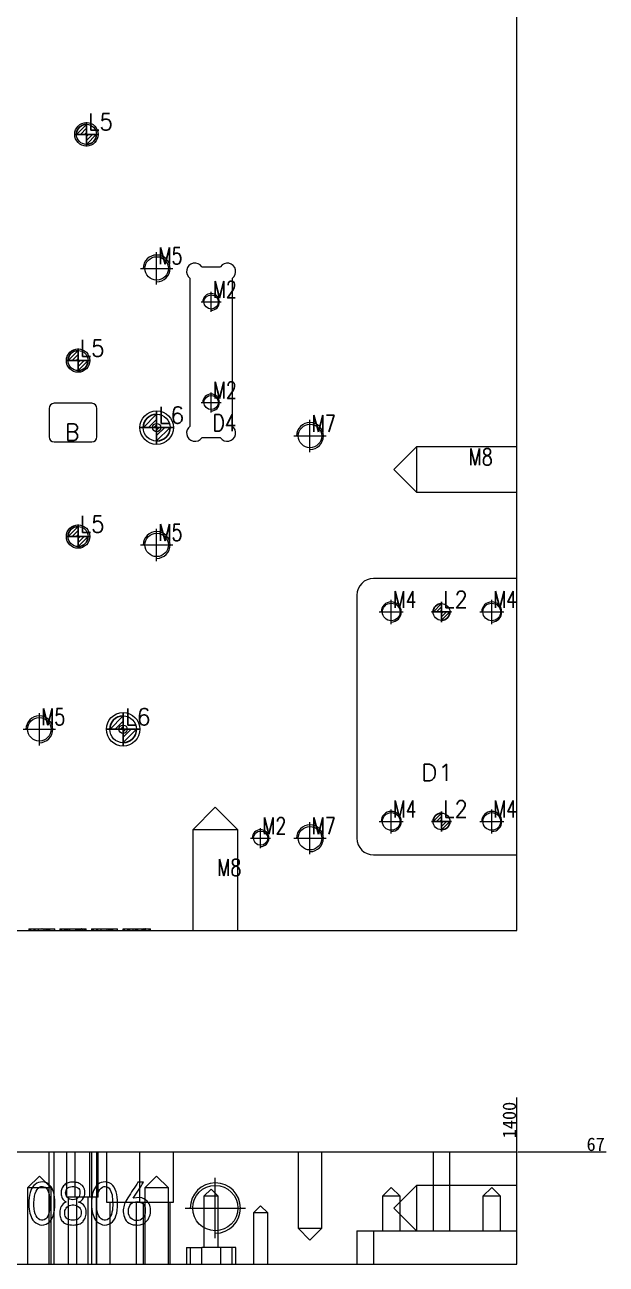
# Model space of a CAD drawing. Header units: millimetres. Extents: x 10529 to 13062, y 71179 to 72595.
# Drawn here: x 11707 to 12054, y 71207 to 71946 of the extents above; entities that cross this region are included whole.
import ezdxf

# ---------------------------------------------------------------- set-up
doc = ezdxf.new("R2010")
doc.units = ezdxf.units.MM
doc.linetypes.add('CENTER', pattern=[0])
doc.linetypes.add('DASHED', pattern=[0])
for name, color, linetype in [('dim', 4, 'Continuous'), ('UP', 7, 'Continuous'), ('UP_O', 40, 'Continuous')]:
    doc.layers.add(name, color=color, linetype=linetype)
doc.styles.add('_PUG_ERP', font='txt')
doc.styles.add('chinesef_fs', font='txt.shx', dxfattribs={"bigfont": 'gbcbig.shx'})
doc.dimstyles.new('_PUG_ERP', dxfattribs={"dimtxt": 8, "dimasz": 1.5, "dimexe": 0.5, "dimexo": 0.5, "dimgap": 0.5, "dimtad": 1, "dimtxsty": '_PUG_ERP', "dimblk": 'CLOSEDBLANK', "dimcen": 0, "dimclrd": 4, "dimclre": 4, "dimclrt": 3, "dimazin": 3, "dimtfac": 1, "dimtmove": 0, "dimatfit": 3, "dimldrblk": 'CLOSEDBLANK', "dimlwd": 9, "dimlwe": 9})

# ---------------------------------------------------------------- blocks, each defined once
blk = doc.blocks.new('*D735')
at = {"layer": 'Defpoints', "color": 0}
for p in [(12001.2, 72456), (12016.2, 72456), (10601.2, 71406)]:
    blk.add_point(p, dxfattribs=at)
at = {"layer": 'dim', "color": 4, "lineweight": 9}
for p, q in [((12001.7, 72456), (12010.2, 72456)), ((12010.2, 72456), (12013.2, 72456)), ((12013.2, 72456), (12043.75, 72456))]:
    blk.add_line(p, q, dxfattribs=at)
at = {"layer": 'dim', "color": 3, "lineweight": 13, "insert": (12030.22, 72460.5), "char_height": 8, "attachment_point": 5, "style": '_PUG_ERP'}
blk.add_mtext('1050', dxfattribs=at)
blk = doc.blocks.new('_ClosedBlank')
blk = doc.blocks.new('*D738')
at = {"layer": 'Defpoints', "color": 0}
for p in [(12001.2, 72471), (12001.2, 72456), (10601.2, 71406)]:
    blk.add_point(p, dxfattribs=at)
at = {"layer": 'dim', "color": 4, "lineweight": 9}
blk.add_line((12001.2, 72456.5), (12001.2, 72498.55), dxfattribs=at)
at = {"layer": 'dim', "color": 3, "lineweight": 13, "insert": (11996.7, 72485.02), "char_height": 8, "attachment_point": 5, "rotation": 90, "style": '_PUG_ERP'}
blk.add_mtext('1400', dxfattribs=at)
blk = doc.blocks.new('*D739')
at = {"layer": 'Defpoints', "color": 0}
for p in [(12001.2, 71273.8), (12041.43, 71273.8), (10601.2, 71206.8)]:
    blk.add_point(p, dxfattribs=at)
at = {"layer": 'dim', "color": 4, "lineweight": 9}
for p, q in [((12001.7, 71273.8), (12035.43, 71273.8)), ((12035.43, 71273.8), (12038.43, 71273.8)), ((12038.43, 71273.8), (12054.5, 71273.8))]:
    blk.add_line(p, q, dxfattribs=at)
at = {"layer": 'dim', "color": 3, "lineweight": 13, "insert": (12048.21, 71278.3), "char_height": 8, "attachment_point": 5, "style": '_PUG_ERP'}
blk.add_mtext('67', dxfattribs=at)
blk = doc.blocks.new('*D742')
at = {"layer": 'Defpoints', "color": 0}
for p in [(12001.2, 71278.8), (12001.2, 71273.8), (10601.2, 71206.8)]:
    blk.add_point(p, dxfattribs=at)
at = {"layer": 'dim', "color": 4, "lineweight": 9}
blk.add_line((12001.2, 71274.3), (12001.2, 71306.34), dxfattribs=at)
at = {"layer": 'dim', "color": 3, "lineweight": 13, "insert": (11996.7, 71292.82), "char_height": 8, "attachment_point": 5, "rotation": 90, "style": '_PUG_ERP'}
blk.add_mtext('1400', dxfattribs=at)
blk = doc.blocks.new('pg_hx_L0')
at = {"color": 230}
for p, q in [((-0.5, -0.003), (0, 0.497)), ((0, 0.6), (0, -0.6)), ((-0.6, 0), (0.6, 0)), ((-0.3, 0), (0, 0.3)), ((-0.1, 0), (0, 0.1)), ((0.5, 0.003), (0, -0.497)), ((0.1, 0), (0, -0.1)), ((0.3, 0), (0, -0.3))]:
    blk.add_line(p, q, dxfattribs=at)
for start, end in [(90, 180), (270, 0)]:
    blk.add_arc((0, 0), 0.5, start, end, dxfattribs=at)
blk = doc.blocks.new('pg_hx_LLL0')
blk.add_blockref('pg_hx_L0', (0, 0))
blk = doc.blocks.new('*D744')
at = {"layer": 'Defpoints', "color": 0}
for p in [(11825.7, 72495.1), (11821.2, 72396), (10601.2, 71406)]:
    blk.add_point(p, dxfattribs=at)
at = {"layer": 'dim', "color": 4, "lineweight": 9}
for p, q in [((11825.7, 72492.1), (11825.7, 72522.64)), ((11821.2, 72489.1), (11825.7, 72492.1)), ((11821.2, 72396.5), (11821.2, 72489.1))]:
    blk.add_line(p, q, dxfattribs=at)
at = {"layer": 'dim', "color": 3, "lineweight": 13, "insert": (11821.2, 72509.12), "char_height": 8, "attachment_point": 5, "rotation": 90, "style": '_PUG_ERP'}
blk.add_mtext('1220', dxfattribs=at)

msp = doc.modelspace()

# ---------------------------------------------------------------- linework, layer by layer
at = {"layer": 'UP', "color": 135, "linetype": 'Continuous', "lineweight": 18}
for p, q in [((12001.198, 71406), (12001.198, 72456)), ((11397.359, 71406), (12001.198, 71406)), ((11393.698, 71273.797), (12001.198, 71273.797)), ((12001.198, 71206.797), (12001.198, 71273.797)), ((11393.698, 71206.797), (12001.198, 71206.797))]:
    msp.add_line(p, q, dxfattribs=at)
at = {"layer": 'UP', "color": 31, "linetype": 'DASHED', "lineweight": 13, "ltscale": 1.505038}
for p, q in [((11813.15, 71802), (11824.247, 71802)), ((11824.247, 71700), (11813.15, 71700)), ((12001.198, 71616), (11915.698, 71616)), ((11905.698, 71606), (11905.698, 71461)), ((11915.698, 71451), (12001.198, 71451)), ((11709.911, 71407), (11709.911, 71406)), ((11710.242, 71406), (11710.242, 71407)), ((11712.854, 71407), (11712.854, 71406)), ((11713.752, 71406), (11713.752, 71407)), ((11715.726, 71406), (11715.726, 71407)), ((11719.16, 71406), (11719.16, 71407)), ((11720.182, 71406), (11720.182, 71407)), ((11720.99, 71406), (11720.99, 71407)), ((11721.717, 71406), (11721.717, 71407)), ((11722.307, 71406), (11722.307, 71407)), ((11722.526, 71406), (11722.526, 71407)), ((11725.378, 71406), (11725.378, 71407)), ((11725.436, 71406), (11725.436, 71407)), ((11728.373, 71407), (11728.373, 71406)), ((11728.743, 71406), (11728.743, 71407)), ((11729.173, 71407), (11729.173, 71406)), ((11729.251, 71406), (11729.251, 71407)), ((11729.621, 71406), (11729.621, 71407)), ((11731.156, 71406), (11731.156, 71407)), ((11731.368, 71407), (11731.368, 71406)), ((11731.369, 71407), (11731.368, 71407)), ((11731.883, 71407), (11731.883, 71406)), ((11731.958, 71406), (11731.958, 71407)), ((11732.178, 71406), (11732.178, 71407)), ((11732.692, 71406), (11732.692, 71407)), ((11732.76, 71406), (11732.76, 71407)), ((11732.911, 71406), (11732.911, 71407)), ((11733.418, 71406), (11733.418, 71407)), ((11734.371, 71406), (11734.371, 71407)), ((11738.025, 71406), (11738.025, 71407)), ((11738.758, 71406), (11738.758, 71407)), ((11739.122, 71406), (11739.122, 71407)), ((11739.341, 71406), (11739.341, 71407)), ((11739.636, 71406), (11739.636, 71407)), ((11739.855, 71406), (11739.855, 71407)), ((11740.442, 71406), (11740.442, 71407)), ((11740.657, 71406), (11740.657, 71407)), ((11741.221, 71406), (11741.221, 71407)), ((11742.049, 71406), (11742.049, 71407)), ((11743.146, 71406), (11743.146, 71407)), ((11743.42, 71406), (11743.42, 71407)), ((11744.167, 71406), (11744.167, 71407)), ((11747.353, 71407), (11747.353, 71406)), ((11747.684, 71406), (11747.684, 71407)), ((11750.295, 71407), (11750.295, 71406)), ((11751.193, 71406), (11751.193, 71407)), ((11753.168, 71406), (11753.168, 71407)), ((11756.602, 71406), (11756.602, 71407)), ((11757.623, 71406), (11757.623, 71407)), ((11758.432, 71406), (11758.432, 71407)), ((11759.159, 71406), (11759.159, 71407)), ((11759.748, 71406), (11759.748, 71407)), ((11759.968, 71406), (11759.968, 71407)), ((11762.819, 71406), (11762.819, 71407)), ((11762.877, 71406), (11762.877, 71407)), ((11766.232, 71407), (11766.232, 71406)), ((11766.254, 71406), (11766.254, 71407)), ((11766.912, 71406), (11766.912, 71407)), ((11767.063, 71406), (11767.063, 71407)), ((11769.037, 71406), (11769.037, 71407)), ((11769.307, 71407), (11769.307, 71406)), ((11769.325, 71406), (11769.325, 71407)), ((11770.202, 71406), (11770.202, 71407)), ((11772.252, 71406), (11772.252, 71407)), ((11773.492, 71406), (11773.492, 71407)), ((11775.028, 71406), (11775.028, 71407)), ((11777.592, 71406), (11777.592, 71407)), ((11777.955, 71406), (11777.955, 71407)), ((11778.394, 71406), (11778.394, 71407)), ((11778.538, 71406), (11778.538, 71407)), ((11779.407, 71407), (11779.401, 71407)), ((11779.415, 71406), (11779.415, 71407)), ((11779.635, 71406), (11779.635, 71407)), ((11781.684, 71406), (11781.684, 71407)), ((11781.979, 71406), (11781.979, 71407)), ((11782.569, 71406), (11782.569, 71407)), ((11722.066, 71206.797), (11722.066, 71273.797)), ((11732.298, 71273.797), (11732.298, 71246.797)), ((11737.298, 71273.797), (11737.298, 71246.797)), ((11746.298, 71246.797), (11746.298, 71273.797)), ((11750.566, 71206.797), (11750.566, 71273.797)), ((11751.298, 71246.797), (11751.298, 71273.797)), ((11756.198, 71273.797), (11756.198, 71243.797)), ((11776.198, 71243.797), (11776.198, 71273.797)), ((11796.198, 71243.797), (11796.198, 71273.797)), ((11746.298, 71246.797), (11732.298, 71246.797)), ((11751.298, 71246.797), (11746.298, 71246.797)), ((11756.198, 71243.797), (11776.198, 71243.797)), ((11776.198, 71243.797), (11796.198, 71243.797)), ((11905.698, 71226.797), (11905.698, 71206.797)), ((11804.027, 71216.797), (11804.027, 71206.797)), ((11813.15, 71206.797), (11813.15, 71216.797)), ((11824.247, 71216.797), (11824.247, 71206.797)), ((11833.37, 71206.797), (11833.37, 71216.797))]:
    msp.add_line(p, q, dxfattribs=at)
at = {"layer": 'UP', "color": 2, "linetype": 'DASHED', "lineweight": 13, "ltscale": 1.505038}
for p, q in [((11806.198, 71706.952), (11806.198, 71795.048)), ((11831.198, 71795.048), (11831.198, 71706.952)), ((11905.698, 71226.797), (11915.698, 71226.797)), ((11915.698, 71226.797), (12001.198, 71226.797)), ((11804.027, 71216.797), (11813.15, 71216.797)), ((11806.198, 71216.797), (11806.198, 71206.797)), ((11824.247, 71216.797), (11813.15, 71216.797)), ((11833.37, 71216.797), (11824.247, 71216.797)), ((11831.198, 71206.797), (11831.198, 71216.797))]:
    msp.add_line(p, q, dxfattribs=at)
at = {"layer": 'UP', "color": 31, "linetype": 'Continuous', "lineweight": 18}
for p, q in [((11722.066, 71717.5), (11722.066, 71700.5)), ((11747.566, 71720.5), (11725.066, 71720.5)), ((11750.566, 71700.5), (11750.566, 71717.5)), ((11725.066, 71697.5), (11747.566, 71697.5))]:
    msp.add_line(p, q, dxfattribs=at)
at = {"layer": 'UP', "color": 5, "linetype": 'DASHED', "lineweight": 13, "ltscale": 1.505038}
for p, q in [((11941.198, 71694.503), (11927.695, 71681)), ((12001.198, 71694.503), (11941.198, 71694.503)), ((11941.198, 71694.503), (11941.198, 71681)), ((11927.695, 71681), (11941.198, 71667.497)), ((11941.198, 71681), (11941.198, 71667.497)), ((11941.198, 71667.497), (12001.198, 71667.497)), ((11821.198, 71479.503), (11807.695, 71466)), ((11834.701, 71466), (11821.198, 71479.503)), ((11807.695, 71466), (11807.695, 71406)), ((11821.198, 71466), (11807.695, 71466)), ((11834.701, 71466), (11821.198, 71466)), ((11834.701, 71406), (11834.701, 71466)), ((11870.695, 71273.797), (11870.695, 71228.217)), ((11884.701, 71228.217), (11884.701, 71273.797)), ((11716.198, 71259.38), (11709.195, 71252.377)), ((11723.201, 71252.377), (11716.198, 71259.38)), ((11786.198, 71259.38), (11779.195, 71252.377)), ((11793.201, 71252.377), (11786.198, 71259.38)), ((11709.195, 71252.377), (11709.195, 71206.797)), ((11723.201, 71252.377), (11709.195, 71252.377)), ((11723.201, 71206.797), (11723.201, 71252.377)), ((11779.195, 71252.377), (11779.195, 71206.797)), ((11793.201, 71252.377), (11779.195, 71252.377)), ((11793.201, 71206.797), (11793.201, 71252.377)), ((11818.698, 71251.63), (11814.445, 71247.377)), ((11822.951, 71247.377), (11818.698, 71251.63)), ((11926.198, 71252.63), (11920.945, 71247.377)), ((11931.451, 71247.377), (11926.198, 71252.63)), ((11941.198, 71253.8), (11927.695, 71240.297)), ((12001.198, 71253.8), (11941.198, 71253.8)), ((11941.198, 71253.8), (11941.198, 71226.794)), ((11986.198, 71252.63), (11980.945, 71247.377)), ((11991.451, 71247.377), (11986.198, 71252.63)), ((11814.445, 71247.377), (11814.445, 71216.797)), ((11818.698, 71247.377), (11814.445, 71247.377)), ((11822.951, 71247.377), (11818.698, 71247.377)), ((11822.951, 71216.797), (11822.951, 71247.377)), ((11920.945, 71247.377), (11920.945, 71226.797)), ((11931.451, 71247.377), (11920.945, 71247.377)), ((11931.451, 71226.797), (11931.451, 71247.377)), ((11980.945, 71247.377), (11980.945, 71226.797)), ((11991.451, 71247.377), (11980.945, 71247.377)), ((11991.451, 71226.797), (11991.451, 71247.377)), ((11848.217, 71241.63), (11843.964, 71237.377)), ((11843.964, 71237.377), (11843.964, 71206.797)), ((11852.47, 71237.377), (11843.964, 71237.377)), ((11852.47, 71237.377), (11848.217, 71241.63)), ((11852.47, 71206.797), (11852.47, 71237.377)), ((11927.695, 71240.297), (11941.198, 71226.794)), ((11870.695, 71228.217), (11877.698, 71221.214)), ((11870.695, 71228.217), (11884.701, 71228.217)), ((11877.698, 71221.214), (11884.701, 71228.217)), ((11941.198, 71226.794), (12001.198, 71226.794))]:
    msp.add_line(p, q, dxfattribs=at)
at = {"layer": 'UP', "color": 155, "linetype": 'DASHED', "lineweight": 13, "ltscale": 1.505038}
for p, q in [((11711.044, 71406), (11711.044, 71407)), ((11713.313, 71406), (11713.313, 71407)), ((11748.486, 71406), (11748.486, 71407)), ((11750.755, 71406), (11750.755, 71407)), ((11774.301, 71406), (11774.301, 71407)), ((11725.066, 71206.797), (11725.066, 71273.797)), ((11747.566, 71206.797), (11747.566, 71273.797)), ((11915.698, 71226.797), (11915.698, 71206.797))]:
    msp.add_line(p, q, dxfattribs=at)
at = {"layer": 'UP', "color": 42, "linetype": 'Continuous', "lineweight": 18}
for centre, radius in [((11744.298, 71881), 7), ((11739.298, 71746), 7), ((11786.198, 71706), 10), ((11786.198, 71706), 2.5), ((11877.698, 71701), 7.003), ((11739.298, 71641), 7), ((11766.198, 71526), 10), ((11766.198, 71526), 2.5), ((11877.698, 71461), 7.003), ((11821.198, 71240.297), 13.503)]:
    msp.add_circle(centre, radius, dxfattribs=at)
at = {"layer": 'UP', "color": 30, "linetype": 'DASHED', "lineweight": 13, "ltscale": 1.505038}
for centre, radius in [((11786.198, 71801), 7.003), ((11818.698, 71781), 4.253), ((11818.698, 71721), 4.253), ((11786.198, 71636), 7.003), ((11926.198, 71596), 5.253), ((11986.198, 71596), 5.253), ((11716.198, 71526), 7.003), ((11926.198, 71471), 5.253), ((11986.198, 71471), 5.253), ((11848.217, 71461), 4.253)]:
    msp.add_circle(centre, radius, dxfattribs=at)
for centre, radius in [((11786.198, 71801), 8), ((11818.698, 71781), 5), ((11818.698, 71721), 5), ((11786.198, 71636), 8), ((11926.198, 71596), 6), ((11986.198, 71596), 6), ((11716.198, 71526), 8), ((11926.198, 71471), 6), ((11986.198, 71471), 6), ((11848.217, 71461), 5)]:
    msp.add_arc(centre, radius, 270, 180, dxfattribs=at)
at = {"layer": 'UP', "color": 31, "linetype": 'DASHED', "lineweight": 13, "ltscale": 1.505038}
for centre, radius, start, end in [((11809.027, 71799.172), 5, 34.449902, 235.550098), ((11828.37, 71799.172), 5, 304.449902, 145.550098), ((11809.027, 71702.828), 5, 124.449902, 325.550098), ((11828.37, 71702.828), 5, 214.449902, 55.550098), ((11915.698, 71606), 10, 90, 180), ((11915.698, 71461), 10, 180, 270)]:
    msp.add_arc(centre, radius, start, end, dxfattribs=at)
at = {"layer": 'UP', "color": 31, "linetype": 'Continuous', "lineweight": 18}
for centre, start, end in [((11725.066, 71717.5), 90, 180), ((11747.566, 71717.5), 0, 90), ((11725.066, 71700.5), 180, 270), ((11747.566, 71700.5), 270, 0)]:
    msp.add_arc(centre, 3, start, end, dxfattribs=at)
at = {"layer": 'UP', "color": 42, "linetype": 'Continuous', "lineweight": 13}
for centre, radius in [((11877.698, 71701), 8), ((11877.698, 71461), 8), ((11821.198, 71240.297), 15)]:
    msp.add_arc(centre, radius, 270, 180, dxfattribs=at)
at = {"layer": 'UP', "color": 31, "linetype": 'DASHED', "lineweight": 13, "ltscale": 1.505038}
for points, knots in [([(11709.911, 71407), (11709.911, 71407), (11709.923, 71407), (11710.043, 71407), (11710.413, 71407), (11711.044, 71407)], [0, 0, 0, 0, 0.1994377, 0.1994377, 1, 1, 1, 1]), ([(11713.752, 71407), (11714.917, 71407), (11716.356, 71407), (11719.77, 71407), (11721.258, 71407), (11722.526, 71407)], [0, 0, 0, 0, 0.5, 0.5, 1, 1, 1, 1]), ([(11722.526, 71407), (11723.787, 71407), (11724.615, 71407), (11725.293, 71407), (11725.436, 71407), (11725.436, 71407)], [0, 0, 0, 0, 0.5786728, 0.5786728, 1, 1, 1, 1]), ([(11728.373, 71407), (11728.373, 71407), (11728.373, 71407), (11728.373, 71407), (11728.642, 71407), (11729.173, 71407)], [0, 0, 0, 0, 0.0010759, 0.0010759, 1, 1, 1, 1]), ([(11733.418, 71407), (11734.248, 71407), (11735.153, 71407), (11737.1, 71407), (11737.977, 71407), (11738.758, 71407)], [0, 0, 0, 0, 0.5, 0.5, 1, 1, 1, 1]), ([(11738.758, 71407), (11739.54, 71407), (11740.369, 71407), (11742.124, 71407), (11742.755, 71407), (11743.146, 71407)], [0, 0, 0, 0, 0.5, 0.5, 1, 1, 1, 1]), ([(11743.42, 71407), (11743.917, 71407), (11744.167, 71407), (11744.167, 71407), (11744.167, 71407), (11744.167, 71407)], [0, 0, 0, 0, 0.9990531, 0.9990531, 1, 1, 1, 1]), ([(11747.353, 71407), (11747.353, 71407), (11747.365, 71407), (11747.485, 71407), (11747.855, 71407), (11748.486, 71407)], [0, 0, 0, 0, 0.1994377, 0.1994377, 1, 1, 1, 1]), ([(11751.193, 71407), (11752.359, 71407), (11753.798, 71407), (11757.212, 71407), (11758.699, 71407), (11759.968, 71407)], [0, 0, 0, 0, 0.5, 0.5, 1, 1, 1, 1]), ([(11755.557, 71407), (11755.54, 71407), (11755.522, 71407), (11755.49, 71407), (11755.475, 71407), (11755.46, 71407)], [0, 0, 0, 0, 0.5353736, 0.5353736, 1, 1, 1, 1]), ([(11759.968, 71407), (11761.229, 71407), (11762.057, 71407), (11762.735, 71407), (11762.877, 71407), (11762.877, 71407)], [0, 0, 0, 0, 0.5786728, 0.5786728, 1, 1, 1, 1]), ([(11781.684, 71407), (11782.219, 71407), (11782.514, 71407), (11782.566, 71407), (11782.569, 71407), (11782.569, 71407)], [0, 0, 0, 0, 0.9097956, 0.9097956, 1, 1, 1, 1])]:
    msp.add_open_spline(points, degree=3, knots=knots, dxfattribs=at)
for points in [[(11710.299, 71407), (11710.286, 71407), (11710.273, 71407), (11710.261, 71407)], [(11710.974, 71407), (11710.943, 71407), (11710.912, 71407), (11710.883, 71407)], [(11711.044, 71407), (11711.675, 71407), (11712.579, 71407), (11713.752, 71407)], [(11715.485, 71407), (11715.511, 71407), (11715.537, 71407), (11715.564, 71407)], [(11717.796, 71407), (11717.768, 71407), (11717.74, 71407), (11717.713, 71407)], [(11724.014, 71407), (11723.993, 71407), (11723.971, 71407), (11723.949, 71407)], [(11729.176, 71407), (11729.149, 71407), (11729.295, 71407), (11729.621, 71407)], [(11729.621, 71407), (11729.957, 71407), (11730.471, 71407), (11731.156, 71407)], [(11731.156, 71407), (11731.835, 71407), (11732.589, 71407), (11733.418, 71407)], [(11732.842, 71407), (11732.823, 71407), (11732.805, 71407), (11732.787, 71407)], [(11738.92, 71407), (11738.913, 71407), (11738.906, 71407), (11738.899, 71407)], [(11741.473, 71407), (11741.447, 71407), (11741.42, 71407), (11741.393, 71407)], [(11743.146, 71407), (11743.329, 71407), (11743.42, 71407), (11743.42, 71407)], [(11748.486, 71407), (11749.116, 71407), (11750.021, 71407), (11751.193, 71407)], [(11756.651, 71407), (11756.684, 71407), (11756.716, 71407), (11756.748, 71407)], [(11766.232, 71407), (11766.232, 71407), (11766.239, 71407), (11766.254, 71407)], [(11766.254, 71407), (11766.356, 71407), (11766.624, 71407), (11767.063, 71407)], [(11767.063, 71407), (11767.501, 71407), (11768.159, 71407), (11769.037, 71407)], [(11769.037, 71407), (11771.034, 71407), (11773.031, 71407), (11775.028, 71407)], [(11770.074, 71407), (11770.053, 71407), (11770.033, 71407), (11770.013, 71407)], [(11775.028, 71407), (11776.15, 71407), (11777.272, 71407), (11778.394, 71407)], [(11778.394, 71407), (11778.442, 71407), (11778.49, 71407), (11778.538, 71407)], [(11778.668, 71407), (11778.627, 71407), (11778.583, 71407), (11778.538, 71407)], [(11778.538, 71407), (11780.101, 71407), (11781.149, 71407), (11781.684, 71407)], [(11779.445, 71407), (11779.435, 71407), (11779.425, 71407), (11779.415, 71407)], [(11781.82, 71407), (11781.814, 71407), (11781.809, 71407), (11781.803, 71407)]]:
    msp.add_open_spline(points, degree=3, dxfattribs=at)
at = {"layer": 'UP', "color": 31, "linetype": 'Continuous', "lineweight": 18}
for points in [[(11713.752, 71254.458), (11712.579, 71253.485), (11711.675, 71252.237), (11711.044, 71250.729)], [(11720.99, 71251.243), (11721.717, 71249.975), (11722.156, 71248.563), (11722.307, 71247)], [(11731.156, 71254.02), (11730.471, 71253.334), (11729.957, 71252.607), (11729.621, 71251.826)], [(11733.418, 71255.411), (11732.589, 71255.164), (11731.835, 71254.705), (11731.156, 71254.02)], [(11751.193, 71254.458), (11750.021, 71253.485), (11749.116, 71252.237), (11748.486, 71250.729)], [(11758.432, 71251.243), (11759.159, 71249.975), (11759.597, 71248.563), (11759.748, 71247)], [(11775.028, 71255.774), (11773.031, 71252.655), (11771.034, 71249.536), (11769.037, 71246.417)], [(11772.252, 71246.123), (11774.299, 71249.34), (11776.346, 71252.557), (11778.394, 71255.774)], [(11778.394, 71255.774), (11777.272, 71255.774), (11776.15, 71255.774), (11775.028, 71255.774)], [(11732.178, 71243.929), (11730.814, 71243.25), (11729.84, 71242.346), (11729.251, 71241.221)], [(11743.146, 71241.516), (11742.46, 71242.538), (11741.295, 71243.298), (11739.636, 71243.785)], [(11769.037, 71246.417), (11768.159, 71244.95), (11767.501, 71243.737), (11767.063, 71242.757)], [(11770.202, 71241.879), (11770.888, 71243.148), (11771.984, 71243.881), (11773.492, 71244.073)], [(11778.538, 71245.828), (11776.982, 71246.705), (11774.884, 71246.808), (11772.252, 71246.123)], [(11773.492, 71244.073), (11775.007, 71244.272), (11776.372, 71243.977), (11777.592, 71243.196)], [(11781.684, 71242.832), (11781.149, 71243.956), (11780.101, 71244.95), (11778.538, 71245.828)], [(11715.726, 71233.839), (11714.602, 71234.716), (11713.8, 71236.204), (11713.313, 71238.301)], [(11721.717, 71236.546), (11721.182, 71234.935), (11720.332, 71233.866), (11719.16, 71233.331)], [(11753.168, 71233.839), (11752.043, 71234.716), (11751.241, 71236.204), (11750.755, 71238.301)], [(11759.159, 71236.546), (11758.624, 71234.935), (11757.774, 71233.866), (11756.602, 71233.331)], [(11766.254, 71239.179), (11766.158, 71237.766), (11766.377, 71236.3), (11766.912, 71234.791)], [(11767.063, 71242.757), (11766.624, 71241.783), (11766.356, 71240.591), (11766.254, 71239.179)], [(11769.325, 71237.862), (11769.229, 71239.275), (11769.523, 71240.618), (11770.202, 71241.879)], [(11719.16, 71233.331), (11717.988, 71232.79), (11716.843, 71232.961), (11715.726, 71233.839)], [(11734.371, 71233.181), (11733.199, 71233.427), (11732.397, 71233.989), (11731.958, 71234.867)], [(11738.025, 71233.256), (11736.757, 71232.961), (11735.543, 71232.941), (11734.371, 71233.181)], [(11740.657, 71235.306), (11740.171, 71234.229), (11739.293, 71233.544), (11738.025, 71233.256)], [(11739.855, 71230.699), (11740.781, 71231.035), (11741.514, 71231.501), (11742.049, 71232.084)], [(11756.602, 71233.331), (11755.43, 71232.79), (11754.285, 71232.961), (11753.168, 71233.839)], [(11777.955, 71234.277), (11776.982, 71233.208), (11775.761, 71232.721), (11774.301, 71232.817)], [(11779.635, 71231.864), (11780.759, 71232.886), (11781.54, 71234.037), (11781.979, 71235.306)]]:
    msp.add_open_spline(points, degree=3, dxfattribs=at)
for points, knots in [([(11713.313, 71238.301), (11712.826, 71240.399), (11712.723, 71242.784), (11713.313, 71248.145), (11713.923, 71250.119), (11715.774, 71252.655), (11716.843, 71253.266), (11719.284, 71253.17), (11720.257, 71252.511), (11720.99, 71251.243)], [0, 0, 0, 0, 0.25, 0.25, 0.5, 0.5, 0.75, 0.75, 1, 1, 1, 1]), ([(11722.526, 71253.8), (11721.258, 71255.212), (11719.77, 71255.918), (11716.356, 71255.918), (11714.917, 71255.432), (11713.752, 71254.458)], [0, 0, 0, 0, 0.5, 0.5, 1, 1, 1, 1]), ([(11725.378, 71241.077), (11725.522, 71243.854), (11725.398, 71246.321), (11724.615, 71250.606), (11723.787, 71252.388), (11722.526, 71253.8)], [0, 0, 0, 0, 0.4992258, 0.4992258, 1, 1, 1, 1]), ([(11729.621, 71251.826), (11729.278, 71251.045), (11729.134, 71250.119), (11729.23, 71247.974), (11729.449, 71247.028), (11730.231, 71245.369), (11731.005, 71244.615), (11732.178, 71243.929)], [0, 0, 0, 0, 0.3319177, 0.3319177, 0.6659589, 0.6659589, 1, 1, 1, 1]), ([(11732.911, 71246.561), (11732.226, 71247.439), (11731.883, 71248.364), (11731.883, 71250.318), (11732.178, 71251.168), (11732.76, 71251.901)], [0, 0, 0, 0, 0.4982456, 0.4982456, 1, 1, 1, 1]), ([(11732.76, 71251.901), (11733.35, 71252.628), (11734.344, 71253.046), (11737.175, 71253.238), (11738.292, 71252.998), (11739.122, 71252.409)], [0, 0, 0, 0, 0.5012051, 0.5012051, 1, 1, 1, 1]), ([(11739.122, 71252.409), (11739.951, 71251.826), (11740.39, 71250.921), (11740.486, 71248.488), (11740.15, 71247.439), (11738.683, 71245.684), (11737.586, 71245.245), (11734.666, 71245.245), (11733.59, 71245.684), (11732.911, 71246.561)], [0, 0, 0, 0, 0.2489468, 0.2489468, 0.4992979, 0.4992979, 0.7496489, 0.7496489, 1, 1, 1, 1]), ([(11738.758, 71255.48), (11737.977, 71255.678), (11737.1, 71255.774), (11735.153, 71255.774), (11734.248, 71255.651), (11733.418, 71255.411)], [0, 0, 0, 0, 0.5, 0.5, 1, 1, 1, 1]), ([(11743.146, 71251.531), (11742.755, 71252.703), (11742.124, 71253.608), (11740.369, 71254.87), (11739.54, 71255.288), (11738.758, 71255.48)], [0, 0, 0, 0, 0.5, 0.5, 1, 1, 1, 1]), ([(11739.636, 71243.785), (11741.487, 71244.663), (11742.631, 71245.876), (11743.509, 71249.002), (11743.536, 71250.366), (11743.146, 71251.531)], [0, 0, 0, 0, 0.5, 0.5, 1, 1, 1, 1]), ([(11750.755, 71238.301), (11750.268, 71240.399), (11750.165, 71242.784), (11750.755, 71248.145), (11751.365, 71250.119), (11753.216, 71252.655), (11754.285, 71253.266), (11756.725, 71253.17), (11757.699, 71252.511), (11758.432, 71251.243)], [0, 0, 0, 0, 0.25, 0.25, 0.5, 0.5, 0.75, 0.75, 1, 1, 1, 1]), ([(11759.968, 71253.8), (11758.699, 71255.212), (11757.212, 71255.918), (11753.798, 71255.918), (11752.359, 71255.432), (11751.193, 71254.458)], [0, 0, 0, 0, 0.5, 0.5, 1, 1, 1, 1]), ([(11762.819, 71241.077), (11762.963, 71243.854), (11762.84, 71246.321), (11762.057, 71250.606), (11761.229, 71252.388), (11759.968, 71253.8)], [0, 0, 0, 0, 0.4992258, 0.4992258, 1, 1, 1, 1]), ([(11711.044, 71250.729), (11710.413, 71249.221), (11710.043, 71247.171), (11709.851, 71242.003), (11709.947, 71239.96), (11710.242, 71238.445)], [0, 0, 0, 0, 0.5, 0.5, 1, 1, 1, 1]), ([(11722.307, 71247), (11722.451, 71245.444), (11722.526, 71243.71), (11722.526, 71239.905), (11722.252, 71238.15), (11721.717, 71236.546)], [0, 0, 0, 0, 0.4990991, 0.4990991, 1, 1, 1, 1]), ([(11748.486, 71250.729), (11747.855, 71249.221), (11747.485, 71247.171), (11747.293, 71242.003), (11747.389, 71239.96), (11747.684, 71238.445)], [0, 0, 0, 0, 0.5, 0.5, 1, 1, 1, 1]), ([(11759.748, 71247), (11759.892, 71245.444), (11759.968, 71243.71), (11759.968, 71239.905), (11759.693, 71238.15), (11759.159, 71236.546)], [0, 0, 0, 0, 0.4990991, 0.4990991, 1, 1, 1, 1]), ([(11710.242, 71238.445), (11710.53, 71236.937), (11711.016, 71235.497), (11712.387, 71232.769), (11713.553, 71231.672), (11716.871, 71230.014), (11718.529, 71229.938), (11720.182, 71230.624)], [0, 0, 0, 0, 0.3333333, 0.3333333, 0.6666667, 0.6666667, 1, 1, 1, 1]), ([(11720.182, 71230.624), (11721.84, 71231.302), (11723.081, 71232.522), (11724.74, 71236.032), (11725.227, 71238.301), (11725.378, 71241.077)], [0, 0, 0, 0, 0.5, 0.5, 1, 1, 1, 1]), ([(11729.251, 71241.221), (11728.668, 71240.104), (11728.373, 71238.959), (11728.373, 71236.615), (11728.497, 71235.573), (11728.743, 71234.647)], [0, 0, 0, 0, 0.5, 0.5, 1, 1, 1, 1]), ([(11731.958, 71234.867), (11731.52, 71235.737), (11731.328, 71236.766), (11731.423, 71239.103), (11731.862, 71240.077), (11733.521, 71241.64), (11734.563, 71242.078), (11737.1, 71242.27), (11738.272, 71241.955), (11739.341, 71241.221)], [0, 0, 0, 0, 0.2510995, 0.2510995, 0.500733, 0.500733, 0.7503665, 0.7503665, 1, 1, 1, 1]), ([(11739.341, 71241.221), (11740.417, 71240.495), (11741.027, 71239.59), (11741.316, 71237.444), (11741.144, 71236.375), (11740.657, 71235.306)], [0, 0, 0, 0, 0.4984308, 0.4984308, 1, 1, 1, 1]), ([(11742.049, 71232.084), (11742.584, 71232.673), (11743.07, 71233.4), (11743.948, 71235.155), (11744.167, 71236.327), (11744.167, 71239.247), (11743.824, 71240.495), (11743.146, 71241.516)], [0, 0, 0, 0, 0.3333333, 0.3333333, 0.6666667, 0.6666667, 1, 1, 1, 1]), ([(11747.684, 71238.445), (11747.971, 71236.937), (11748.458, 71235.497), (11749.829, 71232.769), (11750.995, 71231.672), (11754.312, 71230.014), (11755.971, 71229.938), (11757.623, 71230.624)], [0, 0, 0, 0, 0.3333333, 0.3333333, 0.6666667, 0.6666667, 1, 1, 1, 1]), ([(11757.623, 71230.624), (11759.282, 71231.302), (11760.523, 71232.522), (11762.182, 71236.032), (11762.669, 71238.301), (11762.819, 71241.077)], [0, 0, 0, 0, 0.5, 0.5, 1, 1, 1, 1]), ([(11774.301, 71232.817), (11772.834, 71232.913), (11771.669, 71233.427), (11769.914, 71235.278), (11769.427, 71236.45), (11769.325, 71237.862)], [0, 0, 0, 0, 0.5, 0.5, 1, 1, 1, 1]), ([(11777.592, 71243.196), (11778.805, 71242.421), (11779.415, 71241.002), (11779.415, 71236.91), (11778.928, 71235.354), (11777.955, 71234.277)], [0, 0, 0, 0, 0.4991625, 0.4991625, 1, 1, 1, 1]), ([(11781.979, 71235.306), (11782.418, 71236.567), (11782.61, 71237.862), (11782.514, 71240.495), (11782.219, 71241.715), (11781.684, 71242.832)], [0, 0, 0, 0, 0.5, 0.5, 1, 1, 1, 1]), ([(11728.743, 71234.647), (11728.983, 71233.715), (11729.449, 71232.913), (11730.814, 71231.549), (11731.664, 71231.035), (11732.692, 71230.699)], [0, 0, 0, 0, 0.4974874, 0.4974874, 1, 1, 1, 1]), ([(11732.692, 71230.699), (11733.713, 71230.356), (11734.933, 71230.185), (11737.758, 71230.185), (11738.93, 71230.356), (11739.855, 71230.699)], [0, 0, 0, 0, 0.5, 0.5, 1, 1, 1, 1]), ([(11766.912, 71234.791), (11767.453, 71233.276), (11768.427, 71232.111), (11771.251, 71230.452), (11772.958, 71230.089), (11776.954, 71230.281), (11778.517, 71230.843), (11779.635, 71231.864)], [0, 0, 0, 0, 0.3337134, 0.3337134, 0.6674268, 0.6674268, 1, 1, 1, 1])]:
    msp.add_open_spline(points, degree=3, knots=knots, dxfattribs=at)
at = {"layer": 'UP_O', "linetype": 'CENTER', "lineweight": 13, "ltscale": 1.505038}
for p, q in [((11786.198, 71791.4), (11786.198, 71810.6)), ((11776.598, 71801), (11795.798, 71801)), ((11818.698, 71775), (11818.698, 71787)), ((11812.698, 71781), (11824.698, 71781)), ((11818.698, 71715), (11818.698, 71727)), ((11812.698, 71721), (11824.698, 71721)), ((11877.698, 71691.4), (11877.698, 71710.6)), ((11868.098, 71701), (11887.298, 71701)), ((11786.198, 71626.4), (11786.198, 71645.6)), ((11776.598, 71636), (11795.798, 71636)), ((11926.198, 71588.8), (11926.198, 71603.2)), ((11986.198, 71588.8), (11986.198, 71603.2)), ((11918.998, 71596), (11933.398, 71596)), ((11978.998, 71596), (11993.398, 71596)), ((11716.198, 71516.4), (11716.198, 71535.6)), ((11706.598, 71526), (11725.798, 71526)), ((11926.198, 71463.8), (11926.198, 71478.2)), ((11986.198, 71463.8), (11986.198, 71478.2)), ((11848.217, 71455), (11848.217, 71467)), ((11877.698, 71451.4), (11877.698, 71470.6)), ((11918.998, 71471), (11933.398, 71471)), ((11978.998, 71471), (11993.398, 71471)), ((11842.217, 71461), (11854.217, 71461)), ((11868.098, 71461), (11887.298, 71461)), ((11821.198, 71222.297), (11821.198, 71258.297)), ((11803.198, 71240.297), (11839.198, 71240.297))]:
    msp.add_line(p, q, dxfattribs=at)
at = {"layer": 'UP_O', "linetype": 'DASHED', "lineweight": 13, "ltscale": 1.505038}
for p, q in [((11951.198, 71273.797), (11951.198, 71226.797)), ((11961.198, 71226.797), (11961.198, 71273.797)), ((11733.298, 71246.797), (11733.298, 71206.797)), ((11738.298, 71246.797), (11738.298, 71206.797)), ((11745.298, 71206.797), (11745.298, 71246.797)), ((11750.298, 71206.797), (11750.298, 71246.797)), ((11758.198, 71243.797), (11758.198, 71206.797)), ((11774.198, 71206.797), (11774.198, 71243.797)), ((11778.198, 71243.797), (11778.198, 71206.797)), ((11794.198, 71206.797), (11794.198, 71243.797))]:
    msp.add_line(p, q, dxfattribs=at)
at = {"layer": 'UP_O', "linetype": 'Continuous', "lineweight": 18}
for centre, radius in [((11744.298, 71881), 6), ((11739.298, 71746), 6), ((11786.198, 71706), 8), ((11739.298, 71641), 6), ((11956.198, 71596), 5), ((11766.198, 71526), 8), ((11956.198, 71471), 5)]:
    msp.add_circle(centre, radius, dxfattribs=at)

# ---------------------------------------------------------------- block references
at = {"layer": 'UP', "lineweight": 13, "ltscale": 1.505038}
for p, xscale, yscale, zscale in [((11744.298, 71881), 12, 12, 12), ((11739.298, 71746), 12, 12, 12), ((11786.198, 71706), 16, 16, 16), ((11739.298, 71641), 12, 12, 12), ((11956.198, 71596), 10, 10, 10), ((11766.198, 71526), 16, 16, 16), ((11956.198, 71471), 10, 10, 10)]:
    msp.add_blockref('pg_hx_LLL0', p, dxfattribs=dict(at, xscale=xscale, yscale=yscale, zscale=zscale))

# ---------------------------------------------------------------- texts
at = {"layer": 'dim', "color": 4, "lineweight": 13, "style": 'chinesef_fs'}
for s, width, p in [('L5', 0.9315, (11745.371, 71883.433)), ('M5', 0.7599, (11787.291, 71803.443)), ('M2', 0.7599, (11819.731, 71783.413)), ('L5', 0.9315, (11740.371, 71748.433)), ('M2', 0.7599, (11819.731, 71723.413)), ('L6', 0.9625, (11787.331, 71708.463)), ('D4', 0.8021, (11819.631, 71703.91)), ('M7', 0.7599, (11878.791, 71703.443)), ('B', 0.9609, (11731.458, 71698.293)), ('M8', 0.7599, (11972.431, 71683.513)), ('L5', 0.9315, (11740.371, 71643.433)), ('M5', 0.7599, (11787.291, 71638.443)), ('M4', 0.7404, (11927.251, 71598.423)), ('L2', 0.9315, (11957.231, 71598.413)), ('M4', 0.7404, (11987.251, 71598.423)), ('M5', 0.7599, (11717.291, 71528.443)), ('L6', 0.9625, (11767.331, 71528.463)), ('D1', 1.1106, (11943.851, 71495.138)), ('M4', 0.7404, (11927.251, 71473.423)), ('L2', 0.9315, (11957.231, 71473.413)), ('M4', 0.7404, (11987.251, 71473.423)), ('M2', 0.7599, (11849.25, 71463.413)), ('M7', 0.7599, (11878.791, 71463.443)), ('M8', 0.7599, (11822.431, 71438.513))]:
    msp.add_text(s, height=10, dxfattribs=dict(at, width=width)).set_placement(p)

# ---------------------------------------------------------------- dimensions: what is measured, and where the dimension line sits
at = {"layer": 'dim', "lineweight": 13}
for feature_location, offset, dtype, origin, picture, middle in [((11821.198, 72396), (4.5, 99.096), 1, (10601.198, 71406), '*D744', (11821.198, 72509.12)), ((12001.198, 72456), (0, 15), 1, (10601.198, 71406), '*D738', (11996.698, 72485.024)), ((12001.198, 72456), (15, 0), 0, (10601.198, 71406), '*D735', (12030.222, 72460.5)), ((12001.198, 71273.797), (0, 5), 1, (10601.198, 71206.797), '*D742', (11996.698, 71292.82)), ((12001.198, 71273.797), (40.23, 0), 0, (10601.198, 71206.797), '*D739', (12048.214, 71278.297))]:
    dim = msp.add_ordinate_dim(feature_location=feature_location, offset=offset, dtype=dtype, origin=origin, dimstyle='_PUG_ERP', dxfattribs=at)
    dim.commit()
    dim.dimension.update_dxf_attribs({"geometry": picture, "text_midpoint": middle})

doc.saveas('drawing.dxf')
